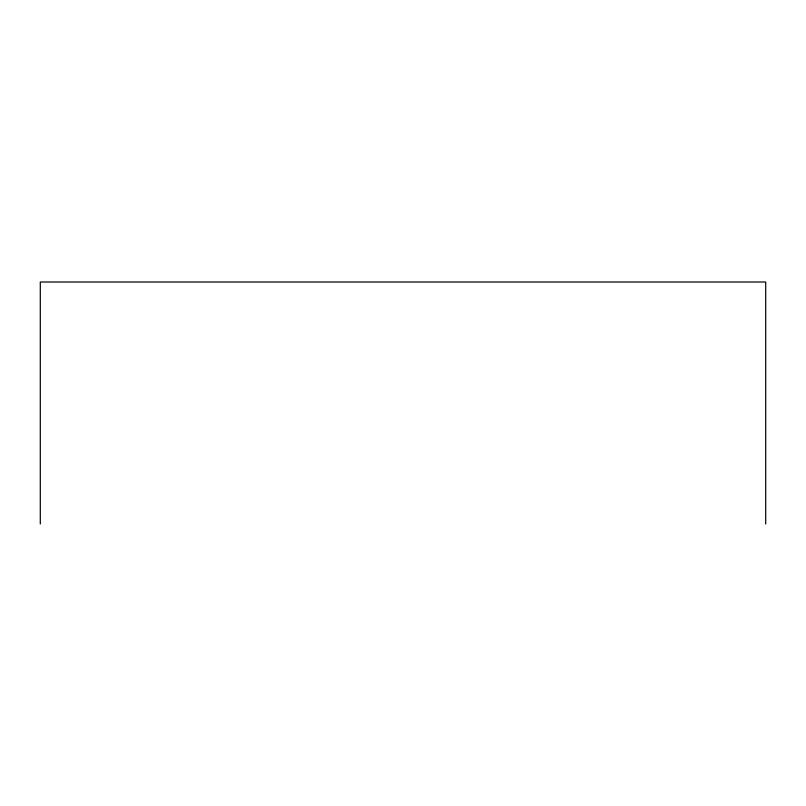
<?xml version="1.0" encoding="UTF-8"?>
<svg xmlns="http://www.w3.org/2000/svg" width="806" height="806" viewBox="0 0 806 806"><rect width="100%" height="100%" fill="white"/><g stroke="black" fill="none" stroke-linecap="round" stroke-linejoin="round"><path stroke-width="1.21" d="M765.7 523.991L765.7 282.009L40.3 282.009L40.3 523.991"/></g></svg>
